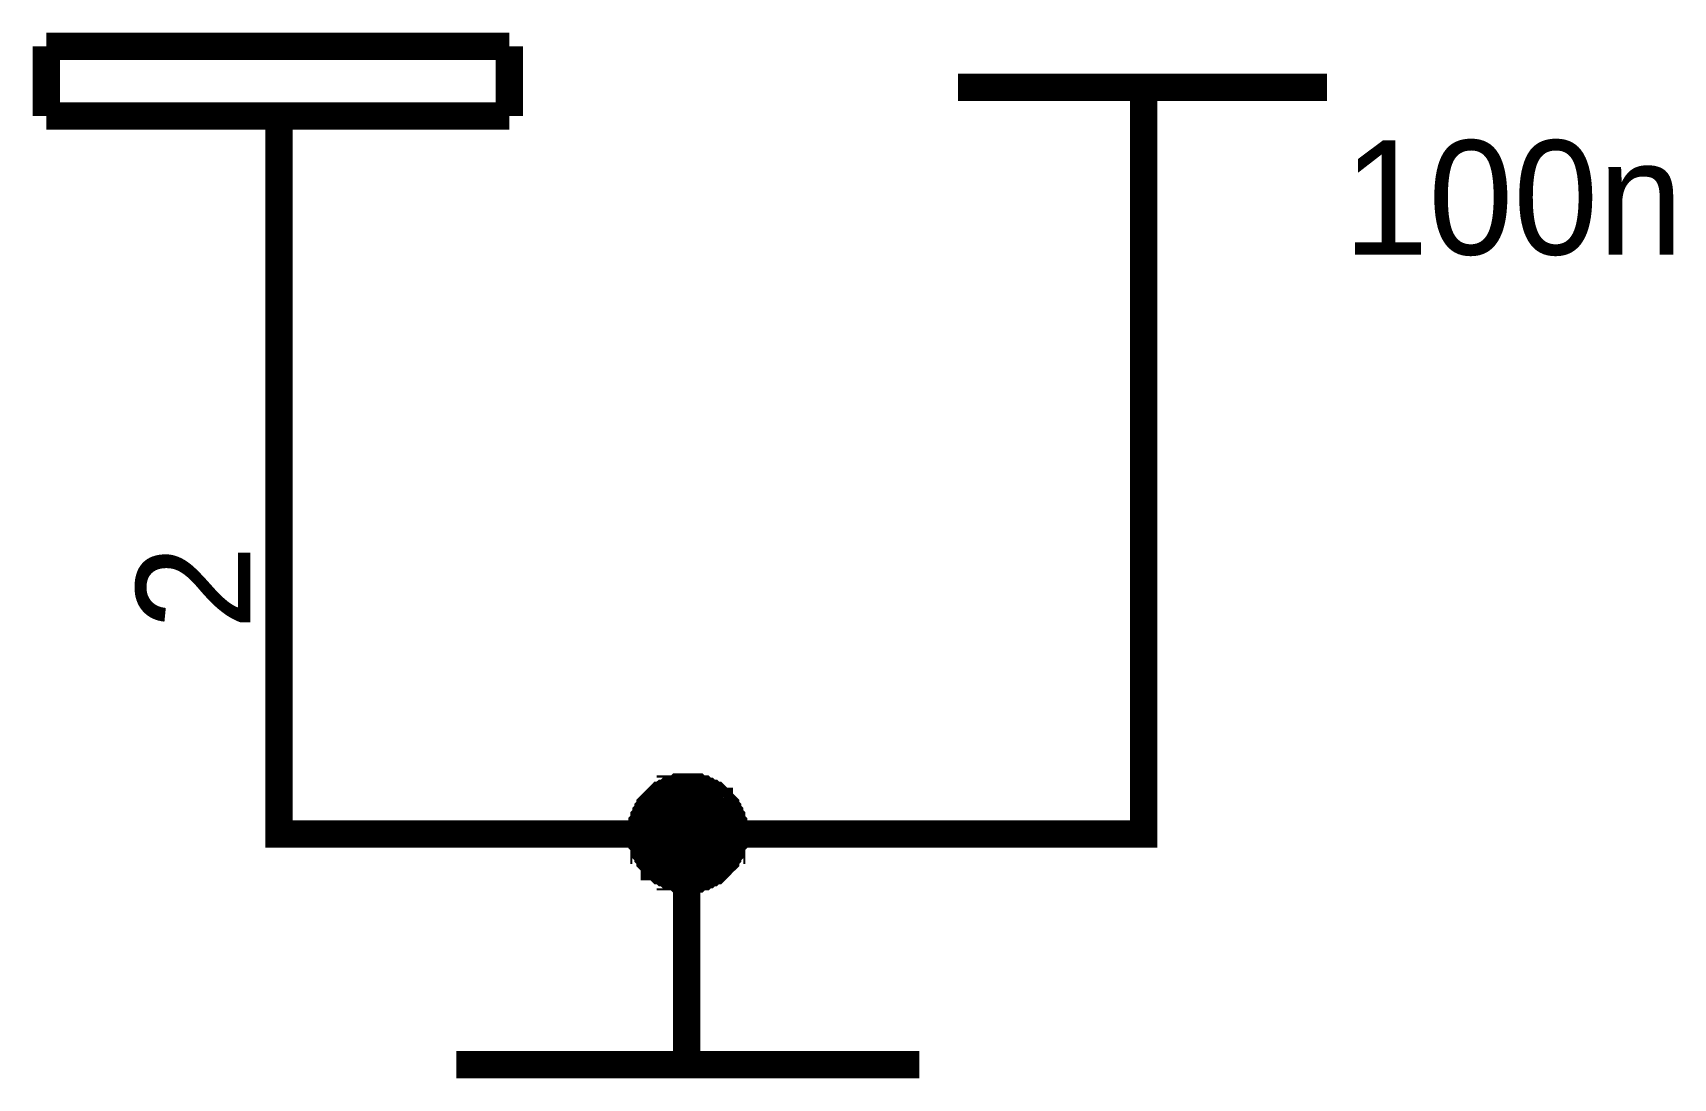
# Model space of a CAD drawing. Header units: millimetres. Extents: x 0 to 800, y 0 to 567.
# Drawn here: x 663.31 to 681.33, y 482.3 to 493.77 of the extents above; entities that cross this region are included whole.
import ezdxf

# ---------------------------------------------------------------- set-up
doc = ezdxf.new("R2010")
doc.units = ezdxf.units.MM
doc.layers.add('Sheet', color=255, linetype='Continuous')

msp = doc.modelspace()

# ---------------------------------------------------------------- linework, layer by layer
at = {"layer": 'Sheet'}
for points, const_width in [([(663.465, 492.862), (663.465, 493.624)], 0.3), ([(663.465, 493.624), (668.549, 493.624)], 0.3), ([(668.549, 493.624), (668.549, 492.862)], 0.3), ([(673.477, 493.176), (677.531, 493.176)], 0.3), ([(675.516, 492.414), (675.516, 493.176)], 0.3), ([(668.549, 492.862), (663.465, 492.862)], 0.3), ([(666.018, 492.862), (666.018, 490.331)], 0.3), ([(675.516, 492.414), (675.516, 489.861)], 0.3), ([(666.018, 490.331), (666.018, 487.778)], 0.3), ([(666.018, 487.778), (666.018, 484.978), (670.498, 484.978), (675.516, 484.978), (675.516, 489.861)], 0.3), ([(670.005, 484.978), (670.005, 485), (670.005, 485.023), (670.005, 485.068), (670.005, 485.09), (670.028, 485.112), (670.028, 485.135), (670.028, 485.157), (670.05, 485.18), (670.05, 485.202), (670.073, 485.224), (670.073, 485.247), (670.095, 485.269), (670.095, 485.292), (670.117, 485.314), (670.14, 485.336), (670.14, 485.336), (670.162, 485.359), (670.185, 485.381), (670.207, 485.404), (670.229, 485.404), (670.252, 485.426), (670.274, 485.426), (670.297, 485.448), (670.319, 485.448), (670.319, 485.471), (670.364, 485.471), (670.386, 485.471), (670.409, 485.493), (670.431, 485.493), (670.453, 485.493), (670.476, 485.493), (670.498, 485.493)], 0.3), ([(670.005, 484.978), (670.005, 485), (670.005, 485.023), (670.005, 485.068), (670.005, 485.09), (670.028, 485.112), (670.028, 485.135), (670.028, 485.157), (670.05, 485.18), (670.05, 485.202), (670.073, 485.224), (670.073, 485.247), (670.095, 485.269), (670.095, 485.292), (670.117, 485.314), (670.14, 485.336), (670.14, 485.336), (670.162, 485.359), (670.185, 485.381), (670.207, 485.404), (670.229, 485.404), (670.252, 485.426), (670.274, 485.426), (670.297, 485.448), (670.319, 485.448), (670.319, 485.471), (670.364, 485.471), (670.386, 485.471), (670.409, 485.493), (670.431, 485.493), (670.453, 485.493), (670.476, 485.493), (670.498, 485.493)], 0.3), ([(670.005, 484.978), (670.005, 485), (670.005, 485.023), (670.005, 485.068), (670.005, 485.09), (670.028, 485.112), (670.028, 485.135), (670.028, 485.157), (670.05, 485.18), (670.05, 485.202), (670.073, 485.224), (670.073, 485.247), (670.095, 485.269), (670.095, 485.292), (670.117, 485.314), (670.14, 485.336), (670.14, 485.336), (670.162, 485.359), (670.185, 485.381), (670.207, 485.404), (670.229, 485.404), (670.252, 485.426), (670.274, 485.426), (670.297, 485.448), (670.319, 485.448), (670.319, 485.471), (670.364, 485.471), (670.386, 485.471), (670.409, 485.493), (670.431, 485.493), (670.453, 485.493), (670.476, 485.493), (670.498, 485.493)], 0.3), ([(670.005, 484.978), (670.005, 485), (670.005, 485.023), (670.005, 485.068), (670.005, 485.09), (670.028, 485.112), (670.028, 485.135), (670.028, 485.157), (670.05, 485.18), (670.05, 485.202), (670.073, 485.224), (670.073, 485.247), (670.095, 485.269), (670.095, 485.292), (670.117, 485.314), (670.14, 485.336), (670.14, 485.336), (670.162, 485.359), (670.185, 485.381), (670.207, 485.404), (670.229, 485.404), (670.252, 485.426), (670.274, 485.426), (670.297, 485.448), (670.319, 485.448), (670.319, 485.471), (670.364, 485.471), (670.386, 485.471), (670.409, 485.493), (670.431, 485.493), (670.453, 485.493), (670.476, 485.493), (670.498, 485.493)], 0.3), ([(670.498, 485.493), (670.498, 485.493)], 0.3), ([(670.498, 485.493), (670.521, 485.493), (670.543, 485.493), (670.588, 485.493), (670.61, 485.493), (670.633, 485.471), (670.655, 485.471), (670.677, 485.471), (670.7, 485.448), (670.722, 485.448), (670.745, 485.426), (670.767, 485.426), (670.789, 485.404), (670.812, 485.404), (670.834, 485.381), (670.857, 485.359), (670.857, 485.336), (670.879, 485.336), (670.901, 485.314), (670.924, 485.292), (670.924, 485.269), (670.946, 485.247), (670.946, 485.224), (670.969, 485.202), (670.969, 485.18), (670.991, 485.157), (670.991, 485.135), (670.991, 485.112), (671.013, 485.09), (671.013, 485.068), (671.013, 485.023), (671.013, 485), (671.013, 484.978)], 0.3), ([(670.498, 485.493), (670.498, 485.493)], 0.3), ([(670.498, 485.493), (670.521, 485.493), (670.543, 485.493), (670.588, 485.493), (670.61, 485.493), (670.633, 485.471), (670.655, 485.471), (670.677, 485.471), (670.7, 485.448), (670.722, 485.448), (670.745, 485.426), (670.767, 485.426), (670.789, 485.404), (670.812, 485.404), (670.834, 485.381), (670.857, 485.359), (670.857, 485.336), (670.879, 485.336), (670.901, 485.314), (670.924, 485.292), (670.924, 485.269), (670.946, 485.247), (670.946, 485.224), (670.969, 485.202), (670.969, 485.18), (670.991, 485.157), (670.991, 485.135), (670.991, 485.112), (671.013, 485.09), (671.013, 485.068), (671.013, 485.023), (671.013, 485), (671.013, 484.978)], 0.3), ([(670.498, 485.493), (670.498, 485.493)], 0.3), ([(670.498, 485.493), (670.521, 485.493), (670.543, 485.493), (670.588, 485.493), (670.61, 485.493), (670.633, 485.471), (670.655, 485.471), (670.677, 485.471), (670.7, 485.448), (670.722, 485.448), (670.745, 485.426), (670.767, 485.426), (670.789, 485.404), (670.812, 485.404), (670.834, 485.381), (670.857, 485.359), (670.857, 485.336), (670.879, 485.336), (670.901, 485.314), (670.924, 485.292), (670.924, 485.269), (670.946, 485.247), (670.946, 485.224), (670.969, 485.202), (670.969, 485.18), (670.991, 485.157), (670.991, 485.135), (670.991, 485.112), (671.013, 485.09), (671.013, 485.068), (671.013, 485.023), (671.013, 485), (671.013, 484.978)], 0.3), ([(670.498, 485.493), (670.498, 485.493)], 0.3), ([(670.498, 485.493), (670.521, 485.493), (670.543, 485.493), (670.588, 485.493), (670.61, 485.493), (670.633, 485.471), (670.655, 485.471), (670.677, 485.471), (670.7, 485.448), (670.722, 485.448), (670.745, 485.426), (670.767, 485.426), (670.789, 485.404), (670.812, 485.404), (670.834, 485.381), (670.857, 485.359), (670.857, 485.336), (670.879, 485.336), (670.901, 485.314), (670.924, 485.292), (670.924, 485.269), (670.946, 485.247), (670.946, 485.224), (670.969, 485.202), (670.969, 485.18), (670.991, 485.157), (670.991, 485.135), (670.991, 485.112), (671.013, 485.09), (671.013, 485.068), (671.013, 485.023), (671.013, 485), (671.013, 484.978)], 0.3), ([(670.005, 484.978), (670.005, 485), (670.005, 485.023), (670.005, 485.068), (670.005, 485.09), (670.028, 485.112), (670.028, 485.135), (670.028, 485.157), (670.05, 485.18), (670.05, 485.202), (670.073, 485.224), (670.073, 485.247), (670.095, 485.269), (670.095, 485.292), (670.117, 485.314), (670.14, 485.336), (670.14, 485.336), (670.162, 485.359), (670.185, 485.381), (670.207, 485.404), (670.229, 485.404), (670.252, 485.426), (670.274, 485.426), (670.297, 485.448), (670.319, 485.448), (670.319, 485.471), (670.364, 485.471), (670.386, 485.471), (670.409, 485.493), (670.431, 485.493), (670.453, 485.493), (670.476, 485.493), (670.498, 485.493)], 0.0991), ([(670.005, 484.978), (670.005, 485), (670.005, 485.023), (670.005, 485.068), (670.005, 485.09), (670.028, 485.112), (670.028, 485.135), (670.028, 485.157), (670.05, 485.18), (670.05, 485.202), (670.073, 485.224), (670.073, 485.247), (670.095, 485.269), (670.095, 485.292), (670.117, 485.314), (670.14, 485.336), (670.14, 485.336), (670.162, 485.359), (670.185, 485.381), (670.207, 485.404), (670.229, 485.404), (670.252, 485.426), (670.274, 485.426), (670.297, 485.448), (670.319, 485.448), (670.319, 485.471), (670.364, 485.471), (670.386, 485.471), (670.409, 485.493), (670.431, 485.493), (670.453, 485.493), (670.476, 485.493), (670.498, 485.493)], 0.0991), ([(670.005, 484.978), (670.005, 485), (670.005, 485.023), (670.005, 485.068), (670.005, 485.09), (670.028, 485.112), (670.028, 485.135), (670.028, 485.157), (670.05, 485.18), (670.05, 485.202), (670.073, 485.224), (670.073, 485.247), (670.095, 485.269), (670.095, 485.292), (670.117, 485.314), (670.14, 485.336), (670.14, 485.336), (670.162, 485.359), (670.185, 485.381), (670.207, 485.404), (670.229, 485.404), (670.252, 485.426), (670.274, 485.426), (670.297, 485.448), (670.319, 485.448), (670.319, 485.471), (670.364, 485.471), (670.386, 485.471), (670.409, 485.493), (670.431, 485.493), (670.453, 485.493), (670.476, 485.493), (670.498, 485.493)], 0.0991), ([(670.005, 484.978), (670.005, 485), (670.005, 485.023), (670.005, 485.068), (670.005, 485.09), (670.028, 485.112), (670.028, 485.135), (670.028, 485.157), (670.05, 485.18), (670.05, 485.202), (670.073, 485.224), (670.073, 485.247), (670.095, 485.269), (670.095, 485.292), (670.117, 485.314), (670.14, 485.336), (670.14, 485.336), (670.162, 485.359), (670.185, 485.381), (670.207, 485.404), (670.229, 485.404), (670.252, 485.426), (670.274, 485.426), (670.297, 485.448), (670.319, 485.448), (670.319, 485.471), (670.364, 485.471), (670.386, 485.471), (670.409, 485.493), (670.431, 485.493), (670.453, 485.493), (670.476, 485.493), (670.498, 485.493)], 0.0991), ([(670.498, 485.493), (670.498, 485.493)], 0.0991), ([(670.498, 485.493), (670.521, 485.493), (670.543, 485.493), (670.588, 485.493), (670.61, 485.493), (670.633, 485.471), (670.655, 485.471), (670.677, 485.471), (670.7, 485.448), (670.722, 485.448), (670.745, 485.426), (670.767, 485.426), (670.789, 485.404), (670.812, 485.404), (670.834, 485.381), (670.857, 485.359), (670.857, 485.336), (670.879, 485.336), (670.901, 485.314), (670.924, 485.292), (670.924, 485.269), (670.946, 485.247), (670.946, 485.224), (670.969, 485.202), (670.969, 485.18), (670.991, 485.157), (670.991, 485.135), (670.991, 485.112), (671.013, 485.09), (671.013, 485.068), (671.013, 485.023), (671.013, 485), (671.013, 484.978)], 0.0991), ([(670.498, 485.493), (670.498, 485.493)], 0.0991), ([(670.498, 485.493), (670.521, 485.493), (670.543, 485.493), (670.588, 485.493), (670.61, 485.493), (670.633, 485.471), (670.655, 485.471), (670.677, 485.471), (670.7, 485.448), (670.722, 485.448), (670.745, 485.426), (670.767, 485.426), (670.789, 485.404), (670.812, 485.404), (670.834, 485.381), (670.857, 485.359), (670.857, 485.336), (670.879, 485.336), (670.901, 485.314), (670.924, 485.292), (670.924, 485.269), (670.946, 485.247), (670.946, 485.224), (670.969, 485.202), (670.969, 485.18), (670.991, 485.157), (670.991, 485.135), (670.991, 485.112), (671.013, 485.09), (671.013, 485.068), (671.013, 485.023), (671.013, 485), (671.013, 484.978)], 0.0991), ([(670.498, 485.493), (670.498, 485.493)], 0.0991), ([(670.498, 485.493), (670.521, 485.493), (670.543, 485.493), (670.588, 485.493), (670.61, 485.493), (670.633, 485.471), (670.655, 485.471), (670.677, 485.471), (670.7, 485.448), (670.722, 485.448), (670.745, 485.426), (670.767, 485.426), (670.789, 485.404), (670.812, 485.404), (670.834, 485.381), (670.857, 485.359), (670.857, 485.336), (670.879, 485.336), (670.901, 485.314), (670.924, 485.292), (670.924, 485.269), (670.946, 485.247), (670.946, 485.224), (670.969, 485.202), (670.969, 485.18), (670.991, 485.157), (670.991, 485.135), (670.991, 485.112), (671.013, 485.09), (671.013, 485.068), (671.013, 485.023), (671.013, 485), (671.013, 484.978)], 0.0991), ([(670.498, 485.493), (670.498, 485.493)], 0.0991), ([(670.498, 485.493), (670.521, 485.493), (670.543, 485.493), (670.588, 485.493), (670.61, 485.493), (670.633, 485.471), (670.655, 485.471), (670.677, 485.471), (670.7, 485.448), (670.722, 485.448), (670.745, 485.426), (670.767, 485.426), (670.789, 485.404), (670.812, 485.404), (670.834, 485.381), (670.857, 485.359), (670.857, 485.336), (670.879, 485.336), (670.901, 485.314), (670.924, 485.292), (670.924, 485.269), (670.946, 485.247), (670.946, 485.224), (670.969, 485.202), (670.969, 485.18), (670.991, 485.157), (670.991, 485.135), (670.991, 485.112), (671.013, 485.09), (671.013, 485.068), (671.013, 485.023), (671.013, 485), (671.013, 484.978)], 0.0991), ([(670.498, 484.485), (670.476, 484.485), (670.453, 484.485), (670.431, 484.485), (670.409, 484.485), (670.386, 484.508), (670.364, 484.508), (670.319, 484.508), (670.319, 484.53), (670.297, 484.53), (670.274, 484.553), (670.252, 484.553), (670.229, 484.575), (670.207, 484.575), (670.185, 484.597), (670.162, 484.62), (670.14, 484.62), (670.14, 484.642), (670.117, 484.665), (670.095, 484.687), (670.095, 484.709), (670.073, 484.732), (670.073, 484.754), (670.05, 484.776), (670.05, 484.799), (670.028, 484.799), (670.028, 484.844), (670.028, 484.866), (670.005, 484.888), (670.005, 484.911), (670.005, 484.933), (670.005, 484.956), (670.005, 484.978)], 0.3), ([(670.005, 484.978), (670.005, 484.978)], 0.3), ([(670.498, 484.485), (670.476, 484.485), (670.453, 484.485), (670.431, 484.485), (670.409, 484.485), (670.386, 484.508), (670.364, 484.508), (670.319, 484.508), (670.319, 484.53), (670.297, 484.53), (670.274, 484.553), (670.252, 484.553), (670.229, 484.575), (670.207, 484.575), (670.185, 484.597), (670.162, 484.62), (670.14, 484.62), (670.14, 484.642), (670.117, 484.665), (670.095, 484.687), (670.095, 484.709), (670.073, 484.732), (670.073, 484.754), (670.05, 484.776), (670.05, 484.799), (670.028, 484.799), (670.028, 484.844), (670.028, 484.866), (670.005, 484.888), (670.005, 484.911), (670.005, 484.933), (670.005, 484.956), (670.005, 484.978)], 0.3), ([(670.005, 484.978), (670.005, 484.978)], 0.3), ([(670.498, 484.485), (670.476, 484.485), (670.453, 484.485), (670.431, 484.485), (670.409, 484.485), (670.386, 484.508), (670.364, 484.508), (670.319, 484.508), (670.319, 484.53), (670.297, 484.53), (670.274, 484.553), (670.252, 484.553), (670.229, 484.575), (670.207, 484.575), (670.185, 484.597), (670.162, 484.62), (670.14, 484.62), (670.14, 484.642), (670.117, 484.665), (670.095, 484.687), (670.095, 484.709), (670.073, 484.732), (670.073, 484.754), (670.05, 484.776), (670.05, 484.799), (670.028, 484.799), (670.028, 484.844), (670.028, 484.866), (670.005, 484.888), (670.005, 484.911), (670.005, 484.933), (670.005, 484.956), (670.005, 484.978)], 0.3), ([(670.005, 484.978), (670.005, 484.978)], 0.3), ([(670.498, 484.485), (670.476, 484.485), (670.453, 484.485), (670.431, 484.485), (670.409, 484.485), (670.386, 484.508), (670.364, 484.508), (670.319, 484.508), (670.319, 484.53), (670.297, 484.53), (670.274, 484.553), (670.252, 484.553), (670.229, 484.575), (670.207, 484.575), (670.185, 484.597), (670.162, 484.62), (670.14, 484.62), (670.14, 484.642), (670.117, 484.665), (670.095, 484.687), (670.095, 484.709), (670.073, 484.732), (670.073, 484.754), (670.05, 484.776), (670.05, 484.799), (670.028, 484.799), (670.028, 484.844), (670.028, 484.866), (670.005, 484.888), (670.005, 484.911), (670.005, 484.933), (670.005, 484.956), (670.005, 484.978)], 0.3), ([(670.005, 484.978), (670.005, 484.978)], 0.3), ([(670.498, 484.978), (670.498, 482.447)], 0.3), ([(671.013, 484.978), (671.013, 484.956), (671.013, 484.933), (671.013, 484.911), (671.013, 484.888), (670.991, 484.866), (670.991, 484.844), (670.991, 484.799), (670.969, 484.799), (670.969, 484.776), (670.946, 484.754), (670.946, 484.732), (670.924, 484.709), (670.924, 484.687), (670.901, 484.665), (670.879, 484.642), (670.857, 484.62), (670.857, 484.62), (670.834, 484.597), (670.812, 484.575), (670.789, 484.575), (670.767, 484.553), (670.745, 484.553), (670.722, 484.53), (670.7, 484.53), (670.677, 484.508), (670.655, 484.508), (670.633, 484.508), (670.61, 484.485), (670.588, 484.485), (670.543, 484.485), (670.521, 484.485), (670.498, 484.485)], 0.3), ([(671.013, 484.978), (671.013, 484.956), (671.013, 484.933), (671.013, 484.911), (671.013, 484.888), (670.991, 484.866), (670.991, 484.844), (670.991, 484.799), (670.969, 484.799), (670.969, 484.776), (670.946, 484.754), (670.946, 484.732), (670.924, 484.709), (670.924, 484.687), (670.901, 484.665), (670.879, 484.642), (670.857, 484.62), (670.857, 484.62), (670.834, 484.597), (670.812, 484.575), (670.789, 484.575), (670.767, 484.553), (670.745, 484.553), (670.722, 484.53), (670.7, 484.53), (670.677, 484.508), (670.655, 484.508), (670.633, 484.508), (670.61, 484.485), (670.588, 484.485), (670.543, 484.485), (670.521, 484.485), (670.498, 484.485)], 0.3), ([(671.013, 484.978), (671.013, 484.956), (671.013, 484.933), (671.013, 484.911), (671.013, 484.888), (670.991, 484.866), (670.991, 484.844), (670.991, 484.799), (670.969, 484.799), (670.969, 484.776), (670.946, 484.754), (670.946, 484.732), (670.924, 484.709), (670.924, 484.687), (670.901, 484.665), (670.879, 484.642), (670.857, 484.62), (670.857, 484.62), (670.834, 484.597), (670.812, 484.575), (670.789, 484.575), (670.767, 484.553), (670.745, 484.553), (670.722, 484.53), (670.7, 484.53), (670.677, 484.508), (670.655, 484.508), (670.633, 484.508), (670.61, 484.485), (670.588, 484.485), (670.543, 484.485), (670.521, 484.485), (670.498, 484.485)], 0.3), ([(671.013, 484.978), (671.013, 484.956), (671.013, 484.933), (671.013, 484.911), (671.013, 484.888), (670.991, 484.866), (670.991, 484.844), (670.991, 484.799), (670.969, 484.799), (670.969, 484.776), (670.946, 484.754), (670.946, 484.732), (670.924, 484.709), (670.924, 484.687), (670.901, 484.665), (670.879, 484.642), (670.857, 484.62), (670.857, 484.62), (670.834, 484.597), (670.812, 484.575), (670.789, 484.575), (670.767, 484.553), (670.745, 484.553), (670.722, 484.53), (670.7, 484.53), (670.677, 484.508), (670.655, 484.508), (670.633, 484.508), (670.61, 484.485), (670.588, 484.485), (670.543, 484.485), (670.521, 484.485), (670.498, 484.485)], 0.3), ([(671.013, 484.978), (671.013, 484.978), (671.013, 484.978), (671.013, 484.978), (671.013, 484.978), (671.013, 484.978), (671.013, 484.978), (671.013, 484.978), (671.013, 484.978), (671.013, 484.978), (671.013, 484.978), (671.013, 484.978), (671.013, 484.978), (671.013, 484.978), (671.013, 484.978), (671.013, 484.978), (671.013, 484.978), (671.013, 484.978), (671.013, 484.978), (671.013, 484.978), (671.013, 484.978), (671.013, 484.978), (671.013, 484.978), (671.013, 484.978), (671.013, 484.978), (671.013, 484.978), (671.013, 484.978), (671.013, 484.978), (671.013, 484.978), (671.013, 484.978), (671.013, 484.978), (671.013, 484.978), (671.013, 484.978)], 0.3), ([(671.013, 484.978), (671.013, 484.978)], 0.3), ([(671.013, 484.978), (671.013, 484.978), (671.013, 484.978), (671.013, 484.978), (671.013, 484.978), (671.013, 484.978), (671.013, 484.978), (671.013, 484.978), (671.013, 484.978), (671.013, 484.978), (671.013, 484.978), (671.013, 484.978), (671.013, 484.978), (671.013, 484.978), (671.013, 484.978), (671.013, 484.978), (671.013, 484.978), (671.013, 484.978), (671.013, 484.978), (671.013, 484.978), (671.013, 484.978), (671.013, 484.978), (671.013, 484.978), (671.013, 484.978), (671.013, 484.978), (671.013, 484.978), (671.013, 484.978), (671.013, 484.978), (671.013, 484.978), (671.013, 484.978), (671.013, 484.978), (671.013, 484.978), (671.013, 484.978)], 0.3), ([(671.013, 484.978), (671.013, 484.978)], 0.3), ([(671.013, 484.978), (671.013, 484.978), (671.013, 484.978), (671.013, 484.978), (671.013, 484.978), (671.013, 484.978), (671.013, 484.978), (671.013, 484.978), (671.013, 484.978), (671.013, 484.978), (671.013, 484.978), (671.013, 484.978), (671.013, 484.978), (671.013, 484.978), (671.013, 484.978), (671.013, 484.978), (671.013, 484.978), (671.013, 484.978), (671.013, 484.978), (671.013, 484.978), (671.013, 484.978), (671.013, 484.978), (671.013, 484.978), (671.013, 484.978), (671.013, 484.978), (671.013, 484.978), (671.013, 484.978), (671.013, 484.978), (671.013, 484.978), (671.013, 484.978), (671.013, 484.978), (671.013, 484.978), (671.013, 484.978)], 0.3), ([(671.013, 484.978), (671.013, 484.978)], 0.3), ([(671.013, 484.978), (671.013, 484.978), (671.013, 484.978), (671.013, 484.978), (671.013, 484.978), (671.013, 484.978), (671.013, 484.978), (671.013, 484.978), (671.013, 484.978), (671.013, 484.978), (671.013, 484.978), (671.013, 484.978), (671.013, 484.978), (671.013, 484.978), (671.013, 484.978), (671.013, 484.978), (671.013, 484.978), (671.013, 484.978), (671.013, 484.978), (671.013, 484.978), (671.013, 484.978), (671.013, 484.978), (671.013, 484.978), (671.013, 484.978), (671.013, 484.978), (671.013, 484.978), (671.013, 484.978), (671.013, 484.978), (671.013, 484.978), (671.013, 484.978), (671.013, 484.978), (671.013, 484.978), (671.013, 484.978)], 0.3), ([(671.013, 484.978), (671.013, 484.978)], 0.3), ([(670.498, 484.485), (670.476, 484.485), (670.453, 484.485), (670.431, 484.485), (670.409, 484.485), (670.386, 484.508), (670.364, 484.508), (670.319, 484.508), (670.319, 484.53), (670.297, 484.53), (670.274, 484.553), (670.252, 484.553), (670.229, 484.575), (670.207, 484.575), (670.185, 484.597), (670.162, 484.62), (670.14, 484.62), (670.14, 484.642), (670.117, 484.665), (670.095, 484.687), (670.095, 484.709), (670.073, 484.732), (670.073, 484.754), (670.05, 484.776), (670.05, 484.799), (670.028, 484.799), (670.028, 484.844), (670.028, 484.866), (670.005, 484.888), (670.005, 484.911), (670.005, 484.933), (670.005, 484.956), (670.005, 484.978)], 0.0991), ([(670.005, 484.978), (670.005, 484.978)], 0.0991), ([(670.498, 484.485), (670.476, 484.485), (670.453, 484.485), (670.431, 484.485), (670.409, 484.485), (670.386, 484.508), (670.364, 484.508), (670.319, 484.508), (670.319, 484.53), (670.297, 484.53), (670.274, 484.553), (670.252, 484.553), (670.229, 484.575), (670.207, 484.575), (670.185, 484.597), (670.162, 484.62), (670.14, 484.62), (670.14, 484.642), (670.117, 484.665), (670.095, 484.687), (670.095, 484.709), (670.073, 484.732), (670.073, 484.754), (670.05, 484.776), (670.05, 484.799), (670.028, 484.799), (670.028, 484.844), (670.028, 484.866), (670.005, 484.888), (670.005, 484.911), (670.005, 484.933), (670.005, 484.956), (670.005, 484.978)], 0.0991), ([(670.005, 484.978), (670.005, 484.978)], 0.0991), ([(670.498, 484.485), (670.476, 484.485), (670.453, 484.485), (670.431, 484.485), (670.409, 484.485), (670.386, 484.508), (670.364, 484.508), (670.319, 484.508), (670.319, 484.53), (670.297, 484.53), (670.274, 484.553), (670.252, 484.553), (670.229, 484.575), (670.207, 484.575), (670.185, 484.597), (670.162, 484.62), (670.14, 484.62), (670.14, 484.642), (670.117, 484.665), (670.095, 484.687), (670.095, 484.709), (670.073, 484.732), (670.073, 484.754), (670.05, 484.776), (670.05, 484.799), (670.028, 484.799), (670.028, 484.844), (670.028, 484.866), (670.005, 484.888), (670.005, 484.911), (670.005, 484.933), (670.005, 484.956), (670.005, 484.978)], 0.0991), ([(670.005, 484.978), (670.005, 484.978)], 0.0991), ([(670.498, 484.485), (670.476, 484.485), (670.453, 484.485), (670.431, 484.485), (670.409, 484.485), (670.386, 484.508), (670.364, 484.508), (670.319, 484.508), (670.319, 484.53), (670.297, 484.53), (670.274, 484.553), (670.252, 484.553), (670.229, 484.575), (670.207, 484.575), (670.185, 484.597), (670.162, 484.62), (670.14, 484.62), (670.14, 484.642), (670.117, 484.665), (670.095, 484.687), (670.095, 484.709), (670.073, 484.732), (670.073, 484.754), (670.05, 484.776), (670.05, 484.799), (670.028, 484.799), (670.028, 484.844), (670.028, 484.866), (670.005, 484.888), (670.005, 484.911), (670.005, 484.933), (670.005, 484.956), (670.005, 484.978)], 0.0991), ([(670.005, 484.978), (670.005, 484.978)], 0.0991), ([(671.013, 484.978), (671.013, 484.956), (671.013, 484.933), (671.013, 484.911), (671.013, 484.888), (670.991, 484.866), (670.991, 484.844), (670.991, 484.799), (670.969, 484.799), (670.969, 484.776), (670.946, 484.754), (670.946, 484.732), (670.924, 484.709), (670.924, 484.687), (670.901, 484.665), (670.879, 484.642), (670.857, 484.62), (670.857, 484.62), (670.834, 484.597), (670.812, 484.575), (670.789, 484.575), (670.767, 484.553), (670.745, 484.553), (670.722, 484.53), (670.7, 484.53), (670.677, 484.508), (670.655, 484.508), (670.633, 484.508), (670.61, 484.485), (670.588, 484.485), (670.543, 484.485), (670.521, 484.485), (670.498, 484.485)], 0.0991), ([(671.013, 484.978), (671.013, 484.956), (671.013, 484.933), (671.013, 484.911), (671.013, 484.888), (670.991, 484.866), (670.991, 484.844), (670.991, 484.799), (670.969, 484.799), (670.969, 484.776), (670.946, 484.754), (670.946, 484.732), (670.924, 484.709), (670.924, 484.687), (670.901, 484.665), (670.879, 484.642), (670.857, 484.62), (670.857, 484.62), (670.834, 484.597), (670.812, 484.575), (670.789, 484.575), (670.767, 484.553), (670.745, 484.553), (670.722, 484.53), (670.7, 484.53), (670.677, 484.508), (670.655, 484.508), (670.633, 484.508), (670.61, 484.485), (670.588, 484.485), (670.543, 484.485), (670.521, 484.485), (670.498, 484.485)], 0.0991), ([(671.013, 484.978), (671.013, 484.956), (671.013, 484.933), (671.013, 484.911), (671.013, 484.888), (670.991, 484.866), (670.991, 484.844), (670.991, 484.799), (670.969, 484.799), (670.969, 484.776), (670.946, 484.754), (670.946, 484.732), (670.924, 484.709), (670.924, 484.687), (670.901, 484.665), (670.879, 484.642), (670.857, 484.62), (670.857, 484.62), (670.834, 484.597), (670.812, 484.575), (670.789, 484.575), (670.767, 484.553), (670.745, 484.553), (670.722, 484.53), (670.7, 484.53), (670.677, 484.508), (670.655, 484.508), (670.633, 484.508), (670.61, 484.485), (670.588, 484.485), (670.543, 484.485), (670.521, 484.485), (670.498, 484.485)], 0.0991), ([(671.013, 484.978), (671.013, 484.956), (671.013, 484.933), (671.013, 484.911), (671.013, 484.888), (670.991, 484.866), (670.991, 484.844), (670.991, 484.799), (670.969, 484.799), (670.969, 484.776), (670.946, 484.754), (670.946, 484.732), (670.924, 484.709), (670.924, 484.687), (670.901, 484.665), (670.879, 484.642), (670.857, 484.62), (670.857, 484.62), (670.834, 484.597), (670.812, 484.575), (670.789, 484.575), (670.767, 484.553), (670.745, 484.553), (670.722, 484.53), (670.7, 484.53), (670.677, 484.508), (670.655, 484.508), (670.633, 484.508), (670.61, 484.485), (670.588, 484.485), (670.543, 484.485), (670.521, 484.485), (670.498, 484.485)], 0.0991), ([(671.013, 484.978), (671.013, 484.978), (671.013, 484.978), (671.013, 484.978), (671.013, 484.978), (671.013, 484.978), (671.013, 484.978), (671.013, 484.978), (671.013, 484.978), (671.013, 484.978), (671.013, 484.978), (671.013, 484.978), (671.013, 484.978), (671.013, 484.978), (671.013, 484.978), (671.013, 484.978), (671.013, 484.978), (671.013, 484.978), (671.013, 484.978), (671.013, 484.978), (671.013, 484.978), (671.013, 484.978), (671.013, 484.978), (671.013, 484.978), (671.013, 484.978), (671.013, 484.978), (671.013, 484.978), (671.013, 484.978), (671.013, 484.978), (671.013, 484.978), (671.013, 484.978), (671.013, 484.978), (671.013, 484.978)], 0.0991), ([(671.013, 484.978), (671.013, 484.978)], 0.0991), ([(671.013, 484.978), (671.013, 484.978), (671.013, 484.978), (671.013, 484.978), (671.013, 484.978), (671.013, 484.978), (671.013, 484.978), (671.013, 484.978), (671.013, 484.978), (671.013, 484.978), (671.013, 484.978), (671.013, 484.978), (671.013, 484.978), (671.013, 484.978), (671.013, 484.978), (671.013, 484.978), (671.013, 484.978), (671.013, 484.978), (671.013, 484.978), (671.013, 484.978), (671.013, 484.978), (671.013, 484.978), (671.013, 484.978), (671.013, 484.978), (671.013, 484.978), (671.013, 484.978), (671.013, 484.978), (671.013, 484.978), (671.013, 484.978), (671.013, 484.978), (671.013, 484.978), (671.013, 484.978), (671.013, 484.978)], 0.0991), ([(671.013, 484.978), (671.013, 484.978)], 0.0991), ([(671.013, 484.978), (671.013, 484.978), (671.013, 484.978), (671.013, 484.978), (671.013, 484.978), (671.013, 484.978), (671.013, 484.978), (671.013, 484.978), (671.013, 484.978), (671.013, 484.978), (671.013, 484.978), (671.013, 484.978), (671.013, 484.978), (671.013, 484.978), (671.013, 484.978), (671.013, 484.978), (671.013, 484.978), (671.013, 484.978), (671.013, 484.978), (671.013, 484.978), (671.013, 484.978), (671.013, 484.978), (671.013, 484.978), (671.013, 484.978), (671.013, 484.978), (671.013, 484.978), (671.013, 484.978), (671.013, 484.978), (671.013, 484.978), (671.013, 484.978), (671.013, 484.978), (671.013, 484.978), (671.013, 484.978)], 0.0991), ([(671.013, 484.978), (671.013, 484.978)], 0.0991), ([(671.013, 484.978), (671.013, 484.978), (671.013, 484.978), (671.013, 484.978), (671.013, 484.978), (671.013, 484.978), (671.013, 484.978), (671.013, 484.978), (671.013, 484.978), (671.013, 484.978), (671.013, 484.978), (671.013, 484.978), (671.013, 484.978), (671.013, 484.978), (671.013, 484.978), (671.013, 484.978), (671.013, 484.978), (671.013, 484.978), (671.013, 484.978), (671.013, 484.978), (671.013, 484.978), (671.013, 484.978), (671.013, 484.978), (671.013, 484.978), (671.013, 484.978), (671.013, 484.978), (671.013, 484.978), (671.013, 484.978), (671.013, 484.978), (671.013, 484.978), (671.013, 484.978), (671.013, 484.978), (671.013, 484.978)], 0.0991), ([(671.013, 484.978), (671.013, 484.978)], 0.0991), ([(667.967, 482.447), (673.052, 482.447)], 0.3)]:
    msp.add_lwpolyline(points, dxfattribs=dict(at, const_width=const_width))
at = {"layer": 'Sheet', "const_width": 0.508}
msp.add_lwpolyline([(670.245, 484.999, 1), (670.753, 484.999, 1)], format="xyb", close=True, dxfattribs=at)

# ---------------------------------------------------------------- texts
at = {"layer": 'Sheet'}
msp.add_text('100n', height=1.2543, dxfattribs=at).set_placement((677.711, 491.339))
msp.add_text('2', height=1.254, rotation=90, dxfattribs=at).set_placement((665.705, 487.218))

doc.saveas('drawing.dxf')
